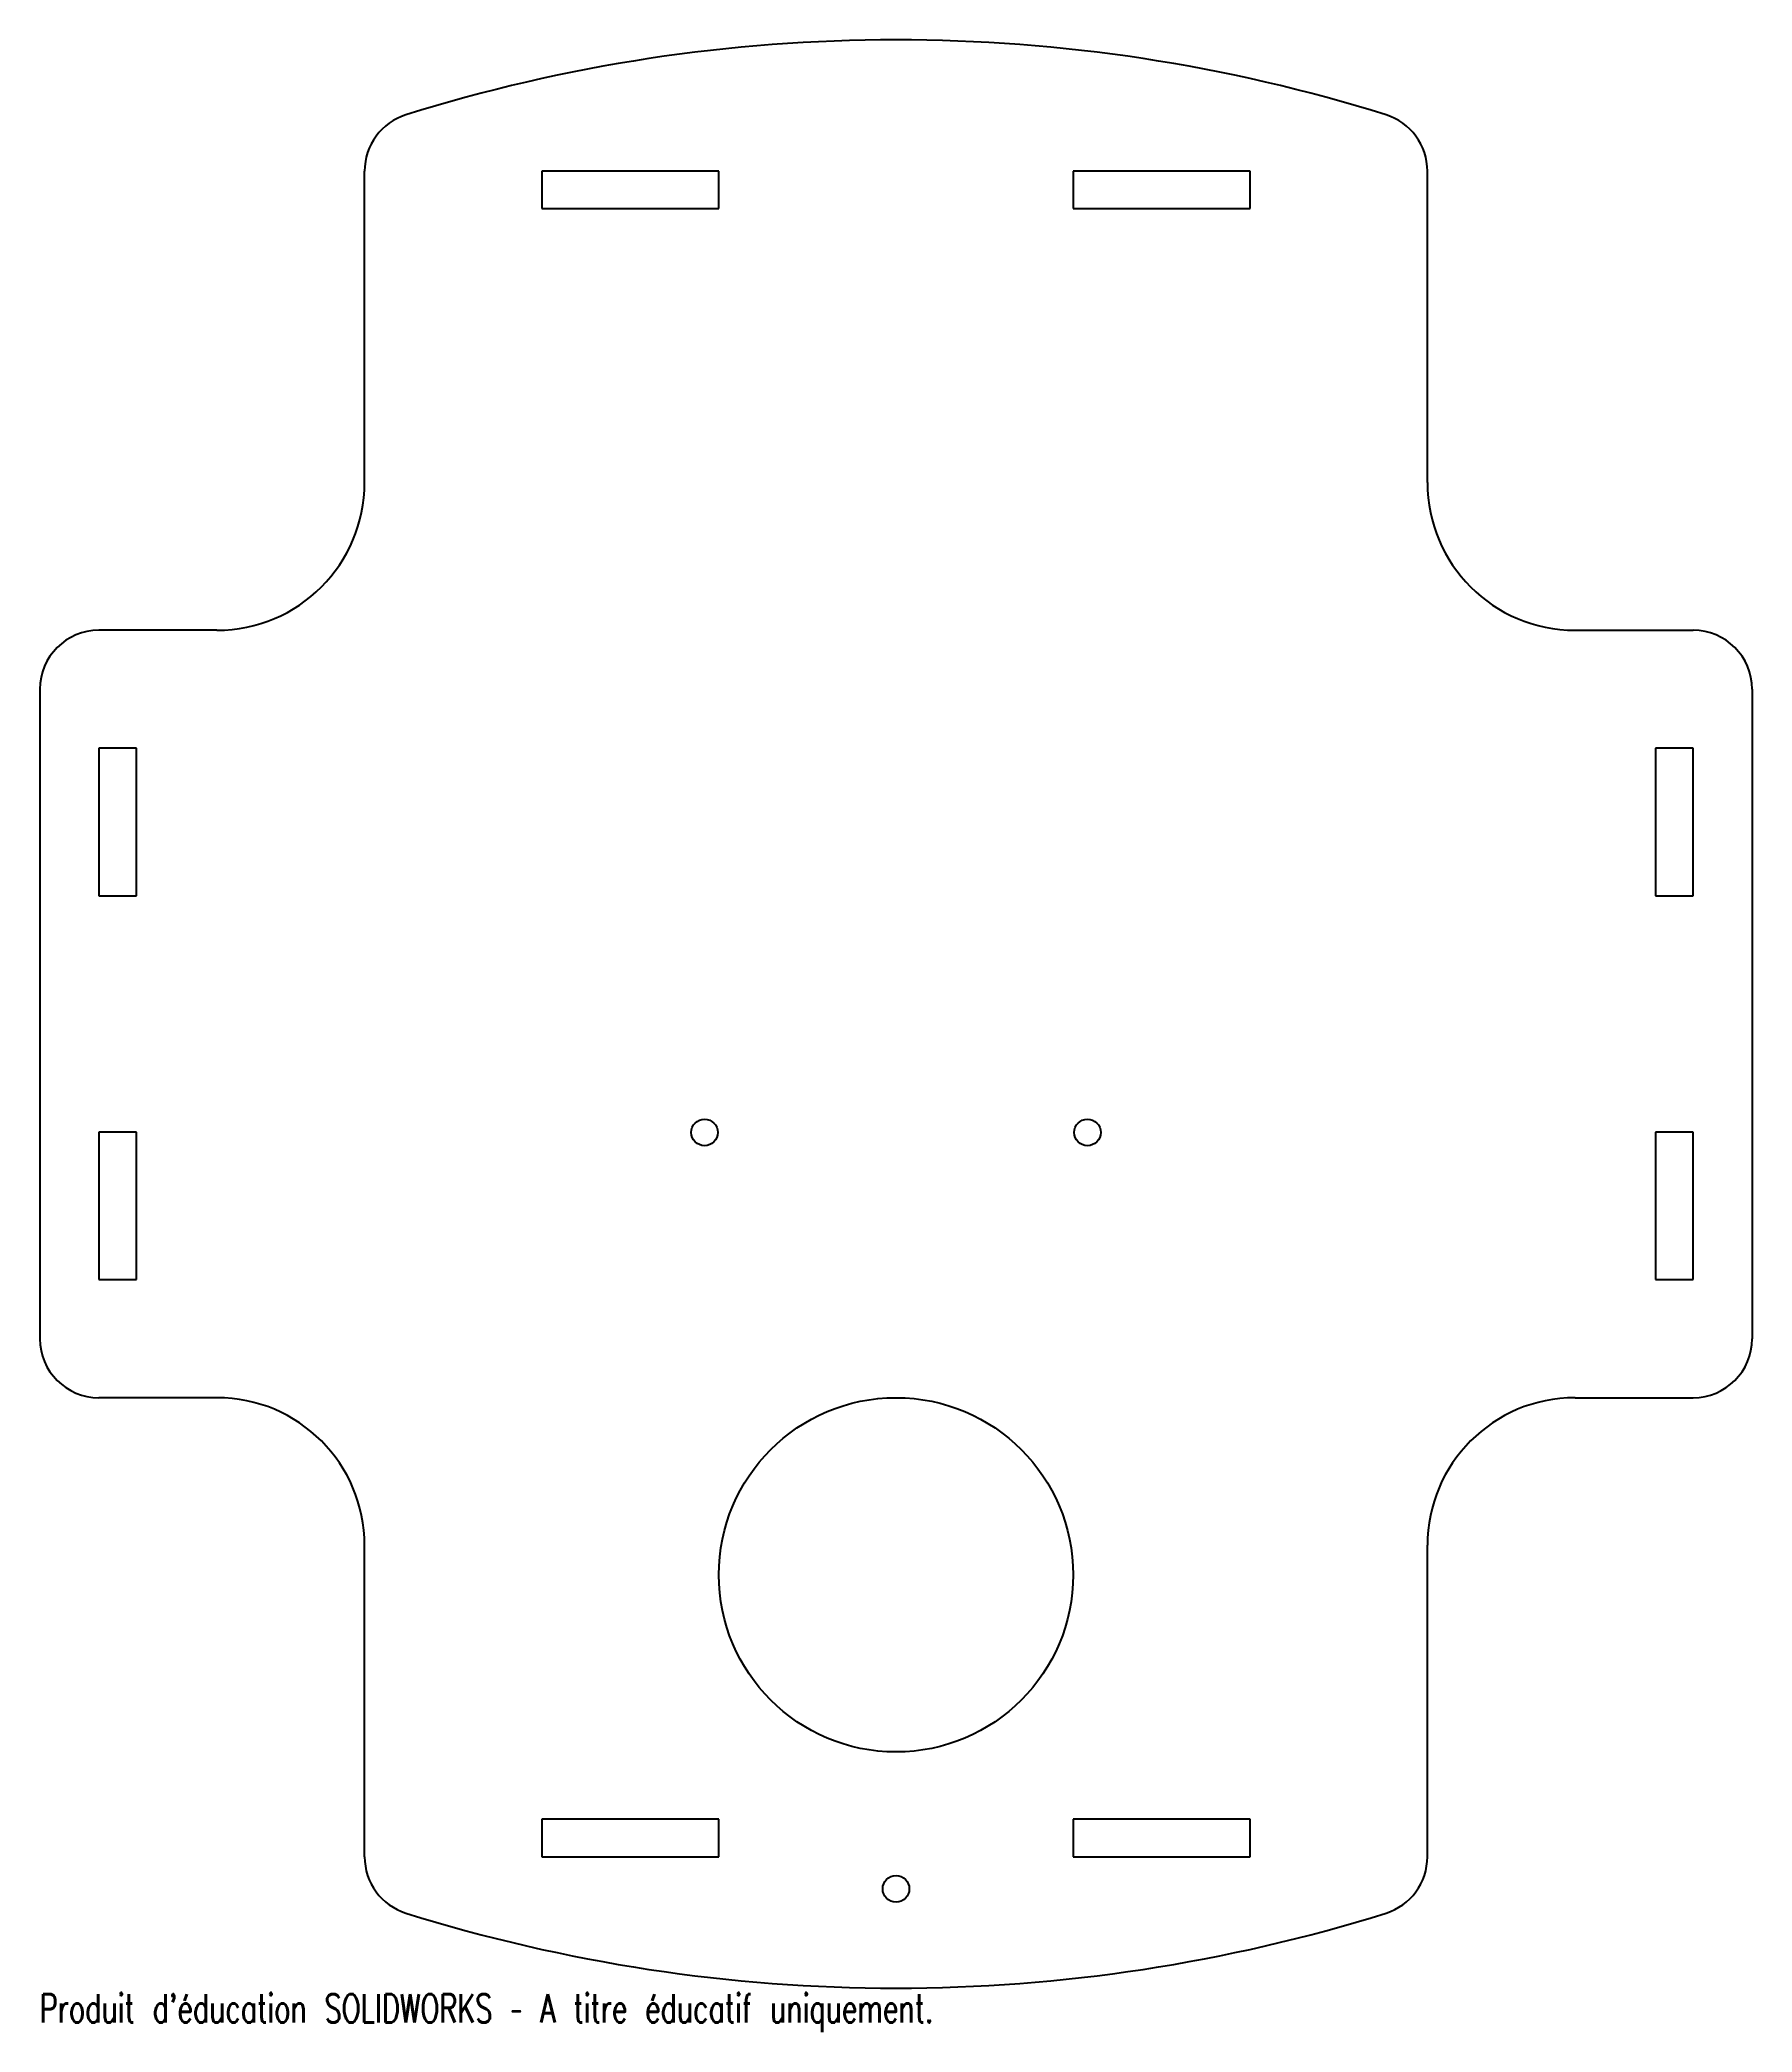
# Model space of a CAD drawing. Header units: millimetres. Extents: x -145 to 145, y -172 to 165.
import ezdxf

# ---------------------------------------------------------------- set-up
doc = ezdxf.new("R2010")
doc.units = ezdxf.units.MM
doc.styles.add('SLDTEXTSTYLE0', font='TXT', dxfattribs={"width": 0.7, "bigfont": 'bigfont'})

msp = doc.modelspace()

# ---------------------------------------------------------------- linework, layer by layer
at = {"color": 7, "linetype": 'Continuous', "lineweight": 25}
for p, q in [((-90, 90), (-90, 142.76)), ((-60, 142.76), (-60, 136.41)), ((-30, 142.76), (-60, 142.76)), ((-30, 136.41), (-30, 142.76)), ((30, 142.76), (30, 136.41)), ((60, 142.76), (30, 142.76)), ((60, 136.41), (60, 142.76)), ((90, 90), (90, 142.76)), ((-60, 136.41), (-30, 136.41)), ((30, 136.41), (60, 136.41)), ((-115, 65), (-135, 65)), ((115, 65), (135, 65)), ((-145, 55), (-145, -55)), ((145, 55), (145, -55)), ((-135, 45), (-135, 20)), ((-128.65, 45), (-135, 45)), ((-128.65, 20), (-128.65, 45)), ((128.65, 45), (128.65, 20)), ((135, 45), (128.65, 45)), ((135, 20), (135, 45)), ((-135, 20), (-128.65, 20)), ((128.65, 20), (135, 20)), ((-135, -20), (-135, -45)), ((-128.65, -20), (-135, -20)), ((-128.65, -45), (-128.65, -20)), ((128.65, -20), (128.65, -45)), ((135, -20), (128.65, -20)), ((135, -45), (135, -20)), ((-135, -45), (-128.65, -45)), ((128.65, -45), (135, -45)), ((-115, -65), (-135, -65)), ((115, -65), (135, -65)), ((-90, -142.76), (-90, -90)), ((90, -142.76), (90, -90)), ((-60, -136.41), (-60, -142.76)), ((-30, -136.41), (-60, -136.41)), ((-30, -142.76), (-30, -136.41)), ((30, -136.41), (30, -142.76)), ((60, -136.41), (30, -136.41)), ((60, -142.76), (60, -136.41)), ((-60, -142.76), (-30, -142.76)), ((30, -142.76), (60, -142.76))]:
    msp.add_line(p, q, dxfattribs=at)
for centre, radius in [((-32.43, -20.06), 2.25), ((32.43, -20.06), 2.25), ((0, -95), 30), ((0, -148.19), 2.25)]:
    msp.add_circle(centre, radius, dxfattribs=at)
for centre, radius, start, end in [((0, -112.5), 277.5, 72.5985, 107.4015), ((-80, 142.76), 10, 107.4015, 180), ((80, 142.76), 10, 0, 72.5985), ((-115, 90), 25, 270, 0), ((115, 90), 25, 180, 270), ((-135, 55), 10, 90, 180), ((135, 55), 10, 0, 90), ((-135, -55), 10, 180, 270), ((135, -55), 10, 270, 0), ((-115, -90), 25, 0, 90), ((115, -90), 25, 90, 180), ((-80, -142.76), 10, 180, 252.5985), ((80, -142.76), 10, 287.4015, 0), ((0, 112.5), 277.5, 252.5985, 287.4015)]:
    msp.add_arc(centre, radius, start, end, dxfattribs=at)

# ---------------------------------------------------------------- texts
at = {"color": 7, "linetype": 'Continuous', "insert": (-145, -166.02), "char_height": 4.8336, "attachment_point": 1, "style": 'SLDTEXTSTYLE0'}
msp.add_mtext("Produit d'éducation SOLIDWORKS – A titre éducatif uniquement.", dxfattribs=at)

doc.saveas('drawing.dxf')
